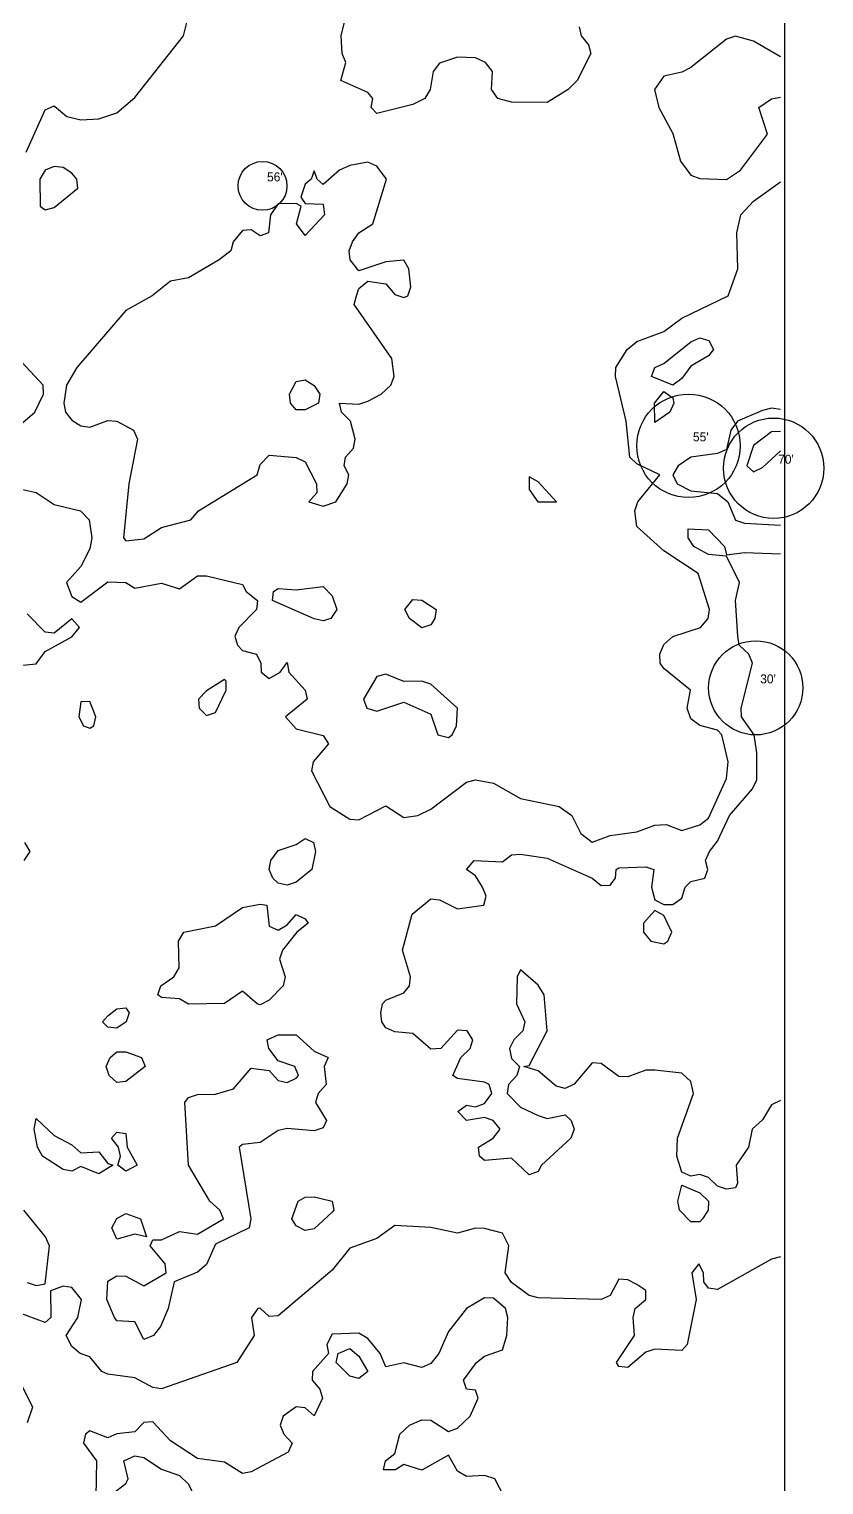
# Model space of a CAD drawing. Extents: x 426033 to 427066, y 1577130 to 1578168.
# Drawn here: x 426881.4 to 427058.7, y 1577373.7 to 1577698.5 of the extents above; entities that cross this region are included whole.
import ezdxf

# ---------------------------------------------------------------- set-up
doc = ezdxf.new("R2010")
doc.units = 21
doc.header["$MEASUREMENT"] = 0
for name, color, linetype in [('C-TOPO-HALF', 9, 'Continuous'), ('C-TOPO-MAJR', 3, 'Continuous'), ('C-TOPO-MINR', 8, 'Continuous'), ('G-ANNO-ZONE', 6, 'Continuous'), ('L-PLNT-ANNO', 92, 'Continuous'), ('L-PLNT-TREE', 92, 'Continuous')]:
    doc.layers.add(name, color=color, linetype=linetype)

msp = doc.modelspace()

# ---------------------------------------------------------------- linework, layer by layer
at = {"layer": 'C-TOPO-HALF', "elevation": 70.5}
for points in [[(427004.10714285716, 1577699), (427004.5351765672, 1577697), (427006.19983450556, 1577695), (427006.73664959765, 1577693), (427003.68848425196, 1577687), (427001.66260998265, 1577685), (426997, 1577682.1217406522), (426989, 1577682.168620796), (426985.99644444446, 1577683), (426984.5903517588, 1577685), (426984.7935857246, 1577689), (426983.2218835721, 1577691), (426981, 1577692.0291796657), (426977, 1577692.2050996015), (426973, 1577690.8875655073), (426971.5500457457, 1577689), (426970.85315408476, 1577685), (426969.66800133465, 1577683), (426967, 1577681.6532356532), (426959, 1577679.6578148708), (426959, 1577679.6578148708), (426957.74849663954, 1577681), (426958.06532951293, 1577683), (426957, 1577684.3297567954), (426950.964, 1577687), (426952.04025913926, 1577691), (426951.24570502434, 1577693), (426951.0322430631, 1577697), (426952.9385222786, 1577705)], [(426879, 1577596.0019059083), (426883, 1577595.0896749282), (426887, 1577592.4143564356), (426892.8676644348, 1577591), (426894.8286707211, 1577589), (426895.4512070725, 1577585.0000000002), (426895.00000000006, 1577582.5492882086), (426893, 1577578.5903043558), (426889.7856712823, 1577575), (426891, 1577571.9009433961), (426893, 1577570.6472472474), (426899, 1577575.1595177664), (426903.00000000006, 1577575.0133344587), (426904.99999999994, 1577573.7506152582), (426911, 1577574.8374856943), (426915, 1577573.605595047), (426919, 1577576.4900500705), (426921, 1577576.5020134228), (426929, 1577574.5441567868), (426929.8141344559, 1577573), (426932.34258719237, 1577571), (426932.1747400847, 1577569), (426928.19041242637, 1577565), (426927.2942443829, 1577563), (426927.89071038255, 1577561), (426929, 1577559.8381410257), (426932.11633986933, 1577559), (426933.1056554143, 1577557), (426933.19067357515, 1577555), (426935, 1577553.5847068361), (426937.4162601626, 1577555), (426939, 1577557.1888412018), (426939.3630941286, 1577555), (426943.0094024871, 1577550.9999999998), (426943.4779904306, 1577549), (426938.60203167016, 1577545), (426941, 1577542.3684210526), (426947, 1577540.8997547517), (426948.22156514885, 1577539), (426944.79558595974, 1577535), (426944.4485020122, 1577533), (426948.5412525635, 1577525), (426953, 1577522.1884119264), (426955, 1577522.0409717932), (426961, 1577525.1814653978), (426965, 1577522.5807712157), (426968.1582574452, 1577523), (426971, 1577524.4054224463), (426979, 1577530.4345679013), (426981, 1577530.9684499314), (426985, 1577530.2409732253), (426991, 1577526.8449969036), (426999.68677839846, 1577525), (427002.46040515654, 1577523), (427004.4600827392, 1577519), (427007, 1577517.088839179), (427011, 1577518.5823377143), (427016.99999999994, 1577519.3801224055), (427021, 1577520.840266223), (427023.4993013507, 1577521), (427027, 1577519.6698848866), (427031, 1577520.9188494042), (427033, 1577522.444496739), (427037, 1577531.2597730139), (427037.3386047698, 1577535), (427035.97686662414, 1577541), (427035, 1577542.0902777778), (427031, 1577543.0943638138), (427029, 1577544.6043264505), (427028.2062079323, 1577547), (427028.91552489845, 1577551), (427023, 1577555.835923097), (427022.2030292102, 1577557), (427022.1291294643, 1577559), (427023, 1577561.1863732766), (427025, 1577562.9856185424), (427031.1903191615, 1577565), (427032.9088119246, 1577567), (427033.18985375954, 1577569), (427030.68117107695, 1577577), (427023, 1577582.0994402035), (427017, 1577587.461439174), (427016.52194478054, 1577591), (427017.23855408566, 1577593), (427022.1404494382, 1577599), (427017, 1577601.4543685343), (427015.4546850999, 1577603), (427014.59603742434, 1577611), (427012.19694115035, 1577621), (427012.2644135189, 1577623), (427014.82517733035, 1577627), (427017, 1577628.8030692886), (427023, 1577630.9778190171), (427027, 1577634.000427396), (427037.3219748306, 1577639), (427039.53623058274, 1577645), (427039.301961956, 1577653), (427040.2011396011, 1577657), (427043, 1577660.0778476205), (427049, 1577664.3871014076)], [(427049, 1577613.5906582952), (427047, 1577613.916427653), (427045, 1577613.3802142052), (427039.4661855119, 1577611), (427037.92157083383, 1577609), (427037, 1577604.6666666667), (427035, 1577603.791455389), (427029, 1577602.9518447772), (427026.22389301634, 1577601), (427024.98787353834, 1577599), (427025.98907103826, 1577597), (427029, 1577595.481166699), (427035, 1577594.8928735936), (427037.2500537057, 1577593), (427039, 1577588.8910097913), (427041, 1577588.2412491743), (427049, 1577587.824240136)], [(426877, 1577556.2532957466), (426883, 1577556.844780753), (426884.99999999994, 1577559.6373396176), (426891, 1577562.8624671914), (426892.64160583937, 1577565), (426890.99999999994, 1577566.908762996), (426887, 1577563.6698057682), (426885, 1577563.945646041), (426881, 1577567.982183908)], [(426880.3431562621, 1577513), (426881.63733383256, 1577515), (426880.4986408226, 1577517)], [(426881, 1577418.8135127712), (426883, 1577418.1671473356), (426885, 1577418.5065472089), (426886.01461711875, 1577427), (426885.0754631208, 1577429), (426880.2584235632, 1577435)], [(427049.00000000006, 1577424.560311912), (427047, 1577424.0395228341), (427035, 1577417.2906133216), (427033, 1577417.5588688948), (427031.9099747229, 1577419), (427031.8652456647, 1577421), (427030.82950084127, 1577423), (427029.2518248175, 1577420.9999999998), (427030.21102393884, 1577415), (427028.18985047576, 1577405), (427027, 1577403.6671742164), (427021, 1577403.9364295728), (427019, 1577403.2793427228), (427015, 1577399.8521440823), (427013, 1577400.0624651425), (427012.47279284935, 1577401), (427016.46149091364, 1577407), (427016.12699768203, 1577411), (427016.62726801453, 1577413), (427018.99249530956, 1577415), (427019, 1577417.0379903647), (427017, 1577418.3745654162), (427015, 1577419.4369876073), (427013, 1577419.5980078932), (427011, 1577415.9446045468), (427009, 1577415.0289156626), (426995, 1577415.369507676), (426993, 1577415.9460145142), (426989, 1577418.8428038913), (426987.59456600144, 1577421), (426988.4621782953, 1577426.9999999998), (426987, 1577429.835016835), (426983, 1577430.8502099402), (426981, 1577430.9325002125), (426977, 1577429.862879698), (426971, 1577431.0739727998), (426963, 1577431.5227292634), (426959, 1577428.6668515643), (426953, 1577426.484050239), (426949, 1577421.6019297037), (426937, 1577411.3801250134), (426935, 1577411.2669410554), (426933, 1577413.1187754567), (426932.44878048776, 1577413), (426931.04268449475, 1577411), (426931.6491785904, 1577407.0000000002), (426927.79190644145, 1577401), (426911, 1577395.0796370967), (426909, 1577395.393611133), (426905, 1577397.5641267067), (426899, 1577398.3465222563), (426897.68023770384, 1577399), (426895, 1577402.2338093177), (426892.8366054465, 1577403), (426891, 1577404.5662975966), (426889.7345334161, 1577407), (426892.33590733586, 1577411), (426893.09434838116, 1577415), (426891, 1577417.742968835), (426889, 1577418.0133834751), (426886.2110803324, 1577417), (426886.30913889804, 1577411), (426885, 1577409.9151059468), (426879, 1577412.168103448)], [(426875.2409186265, 1577405), (426882.17789570836, 1577391), (426881, 1577387.484347162)]]:
    msp.add_lwpolyline(points, dxfattribs=at)
for points in [[(426945, 1577566.8796544534), (426935.75055122736, 1577571), (426935.91441662575, 1577573), (426937, 1577573.6479148355), (426941, 1577573.3317486024), (426947, 1577574.1008140263), (426949, 1577572.004421156), (426950.05726957193, 1577569), (426948.70106985525, 1577567), (426947, 1577566.4641157812), (426945, 1577566.8796544534)], [(426969, 1577564.8570457941), (426966.25863482023, 1577567), (426965.24241245136, 1577569), (426967, 1577571.1962204725), (426969, 1577571.0937795648), (426972.18899082567, 1577569), (426971.94533309893, 1577567), (426971, 1577565.5391823985), (426969, 1577564.8570457941)], [(426919.359186747, 1577547), (426921, 1577545.29765625), (426923, 1577545.9760622382), (426925.37549971446, 1577551), (426925.3619402985, 1577553), (426925, 1577553.3314620452), (426920.99999999994, 1577550.798972854), (426919.2099576581, 1577549), (426919.359186747, 1577547)], [(426893.5719661336, 1577543), (426895, 1577542.5138510808), (426895.89955555554, 1577543), (426896.34100545116, 1577545), (426895, 1577548.488), (426893, 1577548.3503614457), (426892.4981525025, 1577545), (426893.5719661336, 1577543)]]:
    msp.add_lwpolyline(points, close=True, dxfattribs=at)
at = {"layer": 'C-TOPO-MAJR', "elevation": 70}
for points in [[(427021, 1577620.6901064387), (427020.2847362062, 1577621), (427020.96592317225, 1577623), (427023, 1577623.8631066717), (427029, 1577628.720071048), (427031, 1577629.577394695), (427033.02137454785, 1577629), (427034.09211884823, 1577627), (427033, 1577625.5664809516), (427029, 1577623.2393405342), (427027, 1577620.4904323174), (427025, 1577619.0282330036), (427021, 1577620.6901064387)], [(427021, 1577610.671178344), (427020.88533145277, 1577615), (427023, 1577617.591319295), (427025, 1577616.2281902155), (427025.2453861927, 1577614.9999999998), (427024.35526153084, 1577613), (427021, 1577610.671178344)], [(426937, 1577507.9166475316), (426935.78839239856, 1577509), (426935.0045351474, 1577511), (426935.3370622568, 1577513), (426937, 1577515.2411642412), (426941, 1577516.5567707585), (426943, 1577517.9045194807), (426944.84176010155, 1577517), (426945.3078276165, 1577515), (426944.4957092912, 1577511), (426941, 1577508.118691111), (426939, 1577507.4453577432), (426937, 1577507.9166475316)], [(426917, 1577480.9325486268), (426915, 1577482.1003424658), (426911, 1577482.3760831887), (426910.1238211135, 1577483), (426910.8015176313, 1577485), (426913.6874688796, 1577487), (426914.8813863161, 1577489), (426914.7411387827, 1577495), (426915.95729358564, 1577497), (426923, 1577498.3716542711), (426929, 1577502.4681643215), (426933, 1577503.2610868206), (426934.4733131923, 1577503), (426935, 1577498.350325264), (426937, 1577497.4689165186), (426939, 1577498.6275007045), (426941, 1577500.963945578), (426943, 1577499.9862285578), (426943.6676480209, 1577499), (426941.1378091873, 1577496.9999999998), (426937.9735819736, 1577493), (426937.31010524865, 1577490.9999999998), (426938.5759586042, 1577487), (426938.0825855513, 1577485), (426935, 1577481.7845586576), (426933, 1577480.7700760777), (426932.27886237646, 1577481), (426929, 1577483.8047101449), (426925, 1577481.0429193238), (426917, 1577480.9325486268)], [(427020.1051870595, 1577495), (427023, 1577494.3840839304), (427023.924968777, 1577495), (427024.79447086324, 1577497), (427023, 1577500.6968555283), (427021, 1577501.8452517819), (427018.4693052749, 1577499), (427018.4448005027, 1577497), (427020.1051870595, 1577495)], [(426899, 1577475.792007266), (426897.78037597437, 1577477), (426899, 1577478.323822163), (426901, 1577479.874448828), (426903, 1577480.1012089811), (426903.7431235431, 1577479), (426903.0526147959, 1577477), (426901, 1577475.5445586373), (426899, 1577475.792007266)], [(426907, 1577406.1029575272), (426905, 1577410.0809346428), (426901, 1577410.2755342182), (426900.45649717515, 1577411), (426898.74312929413, 1577415), (426899, 1577419.129381772), (426901, 1577420.3299609772), (426903, 1577420.2738327407), (426907, 1577418.110636784), (426911.97394429473, 1577421), (426911.8009666839, 1577423), (426908.4040590406, 1577427), (426909, 1577428.314076485), (426911, 1577428.3443084285), (426915, 1577430.175235874), (426919, 1577429.6165254237), (426924.81545157783, 1577433), (426923.9491525424, 1577435), (426921.71941311035, 1577437), (426917.00928834855, 1577445), (426916.19853633037, 1577459), (426917, 1577460.0738198627), (426919, 1577460.7501015847), (426923, 1577460.8646524446), (426927, 1577462.0127729708), (426931, 1577466.6433027524), (426935, 1577466.152498932), (426937, 1577463.8785962414), (426939, 1577463.4150170647), (426941, 1577464.3956540762), (426941.5514304724, 1577465), (426940.7301545717, 1577467), (426937, 1577468.256099301), (426934.86729530816, 1577471), (426934.53438871895, 1577473), (426937, 1577474.0540192928), (426941, 1577474.1011946592), (426945, 1577470.425080848), (426948.1529277999, 1577469), (426947.2533420995, 1577467), (426947.6888762339, 1577463), (426945.91460703546, 1577461), (426945.2963432678, 1577459), (426947.74190687365, 1577455), (426947, 1577453.3630136987), (426945, 1577452.6731925784), (426939, 1577453.191909463), (426937, 1577452.73083517), (426933, 1577450.0831210492), (426929, 1577449.6481124808), (426928.2659249563, 1577449), (426930.9176718361, 1577433), (426930.5498324958, 1577431), (426923, 1577427.4109470025), (426920.99999999994, 1577422.8205430931), (426919, 1577421.1477353908), (426913.8, 1577419), (426912.48485398147, 1577413), (426910.77205882355, 1577409), (426909.1481609993, 1577407), (426907, 1577406.1029575272)], [(426901, 1577463.424589622), (426899.3126843658, 1577465), (426898.58633661876, 1577467), (426899.4886042978, 1577469), (426901, 1577470.2758589098), (426903, 1577470.2827776568), (426906.53969872015, 1577469), (426907.29671504966, 1577467), (426903, 1577463.6810360777), (426901, 1577463.424589622)], [(426889, 1577444.0671576085), (426884.39446870453, 1577447), (426883.2763199494, 1577449), (426882.5368764489, 1577453), (426883, 1577455.3919364216), (426887, 1577451.6102396515), (426891, 1577449.5465968587), (426893, 1577447.7544195952), (426897, 1577447.9871693333), (426899.00000000006, 1577445.3924050634), (426900.0897317299, 1577445), (426897, 1577443.0846317862), (426893, 1577444.7169197397), (426891, 1577443.6973142198), (426889, 1577444.0671576085)], [(426903, 1577443.671367154), (426901.22594718717, 1577445), (426901.79728108755, 1577447), (426901.40086909285, 1577449), (426899.7952485152, 1577451), (426901, 1577452.37544611), (426903, 1577452.0413793102), (426903.34332361515, 1577449), (426905.5550055005, 1577445), (426903, 1577443.671367154)], [(427029, 1577432.3719640765), (427026.53240460326, 1577435), (427026.1472955798, 1577437), (427027, 1577440.564298297), (427031, 1577438.8330074304), (427032.98981108045, 1577437), (427032.8760799802, 1577435), (427031.62398944073, 1577433), (427031, 1577432.323797604), (427029, 1577432.3719640765)], [(426943, 1577430.3926330702), (426941, 1577431.4725337387), (426940.0170030581, 1577433), (426941.4219512195, 1577437), (426943, 1577437.8833860857), (426945, 1577437.9046140197), (426949.00968747924, 1577437), (426949.40273136715, 1577435), (426949, 1577434.526854802), (426945, 1577430.8348506629), (426943, 1577430.3926330702)], [(426901, 1577428.4680412372), (426899.84984915296, 1577431), (426901, 1577433.0864067439), (426903, 1577434.1897029704), (426906.2749003984, 1577433), (426907.6146261298, 1577429), (426905, 1577429.6370669357), (426901, 1577428.4680412372)]]:
    msp.add_lwpolyline(points, close=True, dxfattribs=at)
msp.add_lwpolyline([(427049, 1577459.4163096258), (427047, 1577458.46740638), (427045, 1577455.1518619438), (427042.70526572404, 1577453), (427041.9025003699, 1577449), (427039.158705036, 1577445), (427039.4555384878, 1577441), (427039, 1577439.9561986704), (427037, 1577439.6611872145), (427035, 1577440.3283632668), (427033, 1577442.273335191), (427031, 1577442.9160878023), (427029, 1577442.5855855856), (427027, 1577443.4572772407), (427025.8971332209, 1577447), (427026.0835542093, 1577451), (427029.65271734097, 1577461), (427029, 1577463.680988681), (427027, 1577465.5255312596), (427021, 1577466.2062741728), (427019, 1577466.211171662), (427015, 1577464.6935827339), (427013, 1577464.815466236), (427009, 1577467.6997193638), (427007, 1577467.824407753), (427003, 1577463.0495755519), (427001, 1577462.0963807504), (426999, 1577462.6388072236), (426995, 1577466.0352819453), (426991.79768786125, 1577467), (426993, 1577467.2543231442), (426996.9594542905, 1577475), (426996.3372927493, 1577483), (426995, 1577485.1764242584), (426991, 1577488.6213373402), (426990.318275154, 1577487), (426990.17398968467, 1577481), (426992.0175651121, 1577477), (426991.54753381066, 1577475), (426989.55137280846, 1577473), (426988.61505048134, 1577471), (426989, 1577468.827160494), (426990.79451180605, 1577467), (426990.2334248725, 1577465), (426988.34721681586, 1577463), (426988.0456985347, 1577461), (426991, 1577457.9343480933), (426995, 1577456.0719712442), (426997, 1577455.432187545), (427001, 1577456.2639129933), (427002.3121921922, 1577455), (427002.99140729423, 1577453), (427002.23228312476, 1577451), (426995.69304921356, 1577445), (426995, 1577443.594168096), (426993, 1577442.857775065), (426989, 1577446.5977670955), (426983, 1577446.0160298902), (426981.900915455, 1577447), (426981.63405002194, 1577449), (426984.9403594771, 1577451), (426986.50135583006, 1577453), (426984.9207207207, 1577455), (426983, 1577455.632734827), (426979, 1577454.9633221654), (426977.0383466135, 1577457), (426979, 1577458.3818628313), (426981, 1577457.985580572), (426983, 1577458.754379284), (426984.6451612903, 1577461), (426984.0349752259, 1577463), (426983, 1577463.5479092733), (426977, 1577464.3544179983), (426975.95376486133, 1577465), (426977.7469637323, 1577469), (426979.7944506104, 1577471), (426980.38103010517, 1577473), (426979.10677655676, 1577475), (426977, 1577475.1273796626), (426973.27828207554, 1577471), (426971.00000000006, 1577470.8944103858), (426967, 1577474.3581878245), (426963, 1577474.7395813079), (426961, 1577475.6369160996), (426960.1060083284, 1577477), (426959.8962068415, 1577479), (426960.2296968501, 1577481), (426961, 1577481.821977405), (426965, 1577483.4547181763), (426966.2816621921, 1577485), (426966.5203649704, 1577487), (426964.7174880846, 1577493), (426966.87320154405, 1577501), (426971, 1577504.4433822539), (426973, 1577504.1781392123), (426977, 1577502.1924336718), (426982.87263726373, 1577503), (426983.3888834524, 1577505), (426982.5740613553, 1577507), (426981, 1577509.5881713121), (426979.0076745971, 1577511), (426980.7277832838, 1577513), (426987, 1577512.6457445244), (426989, 1577514.2714503817), (426991, 1577514.3565699575), (426997, 1577513.4880615135), (427007, 1577509.073205972), (427009.00000000006, 1577507.405560882), (427011, 1577507.5091227193), (427012.2157342301, 1577509), (427012.36461810325, 1577511), (427013, 1577511.3414582675), (427019.00000000006, 1577511.567793639), (427020.78801261826, 1577511), (427020.2652158317, 1577507), (427020.7395577396, 1577505), (427021, 1577504.1788732396), (427023, 1577503.1332759177), (427025, 1577503.1762696425), (427027, 1577504.563527653), (427027.73361336335, 1577507), (427029, 1577508.314274128), (427032.1138729222, 1577509), (427032.782762404, 1577511), (427032.31231003033, 1577513), (427033.185417922, 1577515), (427035, 1577517.2906584763), (427037.6796432524, 1577523), (427042.7991094939, 1577528.9999999998), (427043.7166481622, 1577531), (427043.7787827938, 1577537), (427043.1354090577, 1577541), (427040.3081416247, 1577545), (427040.2190991414, 1577547), (427042.76534526853, 1577557), (427041.9713574097, 1577559), (427039.82481751824, 1577561), (427039.4762317271, 1577563), (427039.0114526547, 1577571), (427039.9019759783, 1577575), (427037, 1577580.9089079013), (427033, 1577581.284029297), (427029.6738634467, 1577583), (427028.4044626828, 1577585), (427028.42794316646, 1577587), (427033, 1577586.7723906501), (427036.5161850827, 1577583), (427037.00000000006, 1577581.1756855133), (427041, 1577581.7138669337), (427049, 1577581.4129540583)], dxfattribs=at)
at = {"layer": 'C-TOPO-MINR', "elevation": 71}
for points in [[(426880.7887600707, 1577671), (426885, 1577680.4875962362), (426887, 1577681.3401654998), (426889.8286242408, 1577679), (426893, 1577678.205280393), (426897, 1577678.4507908612), (426901, 1577679.8299079328), (426905, 1577683.193649549), (426915.9032618826, 1577697), (426917, 1577701.424126984)], [(427049, 1577692.3137654997), (427043, 1577695.7843812285), (427039, 1577696.925499232), (427037, 1577696.1996408934), (427029, 1577689.9361867704), (427027, 1577688.8328864286), (427023, 1577687.9384865745), (427020.9490901213, 1577685), (427021.87138934655, 1577681), (427025, 1577675.1752251156), (427026.7277077839, 1577669), (427029, 1577665.891909385), (427031, 1577665.1614939505), (427037, 1577664.8937429183), (427040.0950310559, 1577667), (427046.0927089282, 1577675), (427044.22248499177, 1577681), (427047, 1577682.911718993), (427049, 1577683.3139492534)], [(426879, 1577609.799520958), (426882.74532129307, 1577613), (426884.6707648505, 1577617), (426884.60428736964, 1577619), (426877, 1577627.2491755977)], [(427048.99999999994, 1577608.6973078805), (427047, 1577608.641262136), (427043, 1577605.5409686263), (427041.5199965148, 1577601), (427043, 1577599.7268775296), (427045, 1577600.6872202165), (427049, 1577604.3502675812)], [(426987.36973116494, 1577371), (426985.33593343734, 1577375), (426983, 1577375.7919437217), (426979, 1577375.558910162), (426977, 1577376.7189805498), (426975, 1577380.29348659), (426969, 1577376.9841234842), (426965, 1577378.1968641116), (426963.1203830369, 1577377), (426960.49789325846, 1577377), (426960.9045194144, 1577379), (426963, 1577380.6459459458), (426964.15620046336, 1577385), (426966.28845661634, 1577387), (426969, 1577388.2018980905), (426971, 1577388.1240843008), (426975, 1577385.6088223055), (426977, 1577386.3042273042), (426979.80385395535, 1577389), (426981.5846587478, 1577393), (426980.99999999994, 1577394.829867675), (426978.96018145164, 1577395), (426978.2966915688, 1577397), (426981.19210884353, 1577401), (426983, 1577402.362871795), (426987, 1577403.8069865135), (426987.95384889527, 1577407), (426988.18913943856, 1577411), (426987.6917013221, 1577413), (426985, 1577415.2981316005), (426983, 1577415.3979452054), (426979, 1577413.03279148), (426975, 1577407.8941773758), (426972.8406431585, 1577403), (426971, 1577400.7243809868), (426969, 1577399.8623803505), (426965, 1577400.8807741934), (426961, 1577400.0220338982), (426959.71851654217, 1577403), (426957, 1577406.3202681793), (426955, 1577407.5031363484), (426949, 1577407.3081386471), (426947.8454124421, 1577405), (426948.22240618104, 1577403), (426944.6362979031, 1577399), (426944.58734083327, 1577397), (426946.2899953896, 1577395), (426946.88223938225, 1577393), (426945, 1577389.111627907), (426943.00000000006, 1577390.8699821224), (426941, 1577391.0598922668), (426938.0776488589, 1577389), (426937.40625, 1577387), (426938.2736267486, 1577385), (426940.1305936073, 1577383), (426939.1796429229, 1577381), (426931, 1577376.5892110586), (426929, 1577376.1822660097), (426925, 1577378.7072), (426919, 1577379.5714285714), (426913, 1577383.492474842), (426909, 1577387.7397312862), (426907, 1577387.6193326227), (426905, 1577385.4856839874), (426901, 1577385.04735062), (426899, 1577384.1867983835), (426895, 1577385.7016806724), (426894.0396385295, 1577385), (426893.5714652956, 1577383), (426896.4443823365, 1577379), (426896.3221894461, 1577371)]]:
    msp.add_lwpolyline(points, dxfattribs=at)
for points in [[(426902.46483946755, 1577585), (426903, 1577584.3268984538), (426907, 1577584.7755958734), (426910.99999999994, 1577587.310992607), (426917.48099127004, 1577589), (426919.22110552766, 1577591), (426932.32004021446, 1577599), (426933, 1577601.363561418), (426935, 1577603.3953029201), (426941, 1577602.9200891436), (426943, 1577601.916487385), (426945.50272740674, 1577597), (426945.6120171674, 1577595), (426943.80627099663, 1577593), (426947, 1577592.0262669963), (426949.83744427934, 1577593), (426952.33907798363, 1577597), (426952.7269541779, 1577599), (426951.6839931153, 1577601), (426951.98051653826, 1577603), (426953.803040465, 1577605), (426954.1479041344, 1577607), (426953.14287904336, 1577611), (426951.1069397042, 1577613), (426950.6812778603, 1577615), (426955, 1577614.8075157774), (426957, 1577615.4329384794), (426959.94533459004, 1577617), (426962.1089837997, 1577619), (426962.8747940692, 1577621), (426962.30304795183, 1577625), (426953.95274795854, 1577637), (426954.45051194535, 1577639), (426955, 1577640.5635532707), (426957, 1577642.199486521), (426961, 1577641.6147126434), (426963, 1577639.280654682), (426965, 1577638.5669523675), (426965.936493467, 1577639), (426966.5463005339, 1577641), (426966.15504740656, 1577645), (426965, 1577646.8986935595), (426961, 1577646.5431617796), (426955, 1577644.5741890958), (426953.0230408192, 1577647), (426952.8466357308, 1577649), (426953.5549355788, 1577651), (426955, 1577653.0023215322), (426958.07895325427, 1577655), (426961.1521053608, 1577665), (426959, 1577667.8667802385), (426957, 1577668.7570759973), (426953, 1577668.0695416252), (426950.64062939025, 1577667), (426947, 1577663.8186453022), (426945.69228701957, 1577665), (426945, 1577666.8217821782), (426944.31324980006, 1577665), (426943, 1577663.8763686132), (426942.06990473636, 1577661), (426943, 1577659.5279252497), (426947, 1577659.4104419746), (426947.34785977146, 1577657), (426943, 1577652.4445585215), (426941.08970655315, 1577655), (426942.1249560014, 1577659), (426941, 1577659.5722470905), (426937, 1577659.5074495089), (426935.30749166786, 1577657.0000000002), (426934.7948436643, 1577653), (426933, 1577652.3651532792), (426931, 1577653.6825396826), (426929, 1577653.52214949), (426926.9686944938, 1577651), (426926.41132735624, 1577649), (426923.830224173, 1577647), (426917, 1577642.9673719092), (426913, 1577642.2485670839), (426908.8930576071, 1577639), (426903, 1577635.6784421601), (426892.10227853275, 1577623), (426889.7628903413, 1577619), (426889.2033994334, 1577615), (426889.5407018381, 1577613), (426891.00000000006, 1577611.2566661914), (426893, 1577609.9815825871), (426895, 1577609.6501719365), (426898.99999999994, 1577611.1403817176), (426901, 1577610.9862533316), (426904.7193500739, 1577609), (426905.5796486264, 1577607), (426903.6775516902, 1577597), (426902.46483946755, 1577585)], [(426883.897522178, 1577659), (426885, 1577658.1629311345), (426887, 1577658.6780283167), (426892.2885953953, 1577663), (426892.0925577416, 1577665), (426891, 1577666.2979674796), (426889, 1577667.6071428573), (426887, 1577667.8385136067), (426884.9816999759, 1577667), (426883.82042601216, 1577665), (426883.897522178, 1577659)], [(426941, 1577613.524307284), (426939.75816810946, 1577615), (426939.49034321564, 1577617), (426941, 1577619.883912576), (426943, 1577620.2136135104), (426945, 1577618.9661147478), (426946.2895567622, 1577617), (426945.9754445385, 1577615), (426943, 1577613.5008241409), (426941, 1577613.524307284)], [(426994.9353434877, 1577593), (426999.0417058639, 1577593), (426995, 1577597.468419759), (426993, 1577598.5500303213), (426993, 1577595.7525622256), (426994.9353434877, 1577593)], [(426972.5951470519, 1577541), (426975, 1577540.431493022), (426975.8029504742, 1577541), (426976.7559737526, 1577543), (426976.9590100541, 1577547), (426971, 1577552.3364124475), (426969, 1577552.9565856874), (426965, 1577552.9406916613), (426961.00000000006, 1577554.5358851675), (426959, 1577554.057933994), (426956.0350363104, 1577549), (426956.7395678519, 1577547), (426959, 1577546.3224020074), (426965, 1577548.293821726), (426971, 1577545.6442416343), (426972.5951470519, 1577541)], [(426953, 1577397.9272397296), (426949.9542309739, 1577401), (426950.3881773399, 1577403), (426953, 1577404.0941290637), (426955, 1577402.3867085297), (426956.9696704578, 1577399), (426955, 1577397.4100753297), (426953, 1577397.9272397296)], [(426917, 1577356.8055724213), (426913, 1577358.7061667382), (426907, 1577365.10920591), (426900.70811220625, 1577369), (426899.1557241834, 1577371), (426903, 1577373.96442953), (426903.4956235445, 1577375), (426902.5330084182, 1577378.9999999998), (426905, 1577380.1226873114), (426907, 1577379.788422788), (426910.99999999994, 1577377.185140525), (426915, 1577375.7761313575), (426917, 1577373.863807179), (426919.00000000006, 1577369.5604122926), (426920.65213338856, 1577363), (426920.394166401, 1577359), (426919.1286216714, 1577357), (426917, 1577356.8055724213)]]:
    msp.add_lwpolyline(points, close=True, dxfattribs=at)
at = {"layer": 'G-ANNO-ZONE'}
msp.add_lwpolyline([(427050, 1577150), (427050, 1578150), (426050, 1578150), (426050, 1577150), (427050, 1577150)], close=True, dxfattribs=at)
at = {"layer": 'L-PLNT-TREE'}
for centre, radius in [((426933.5, 1577663.5), 5.452999999999999), ((427028.5, 1577605.5), 11.530999999999999), ((427047.5, 1577600.5), 11.199), ((427043.5, 1577551.5), 10.50075)]:
    msp.add_circle(centre, radius, dxfattribs=at)

# ---------------------------------------------------------------- texts
at = {"layer": 'L-PLNT-ANNO'}
for s, p in [("56'", (426934.5, 1577664.5)), ("55'", (427029.5, 1577606.5)), ("70'", (427048.5, 1577601.5)), ("30'", (427044.5, 1577552.5))]:
    msp.add_text(s, height=2, dxfattribs=at).set_placement(p)

doc.saveas('drawing.dxf')
